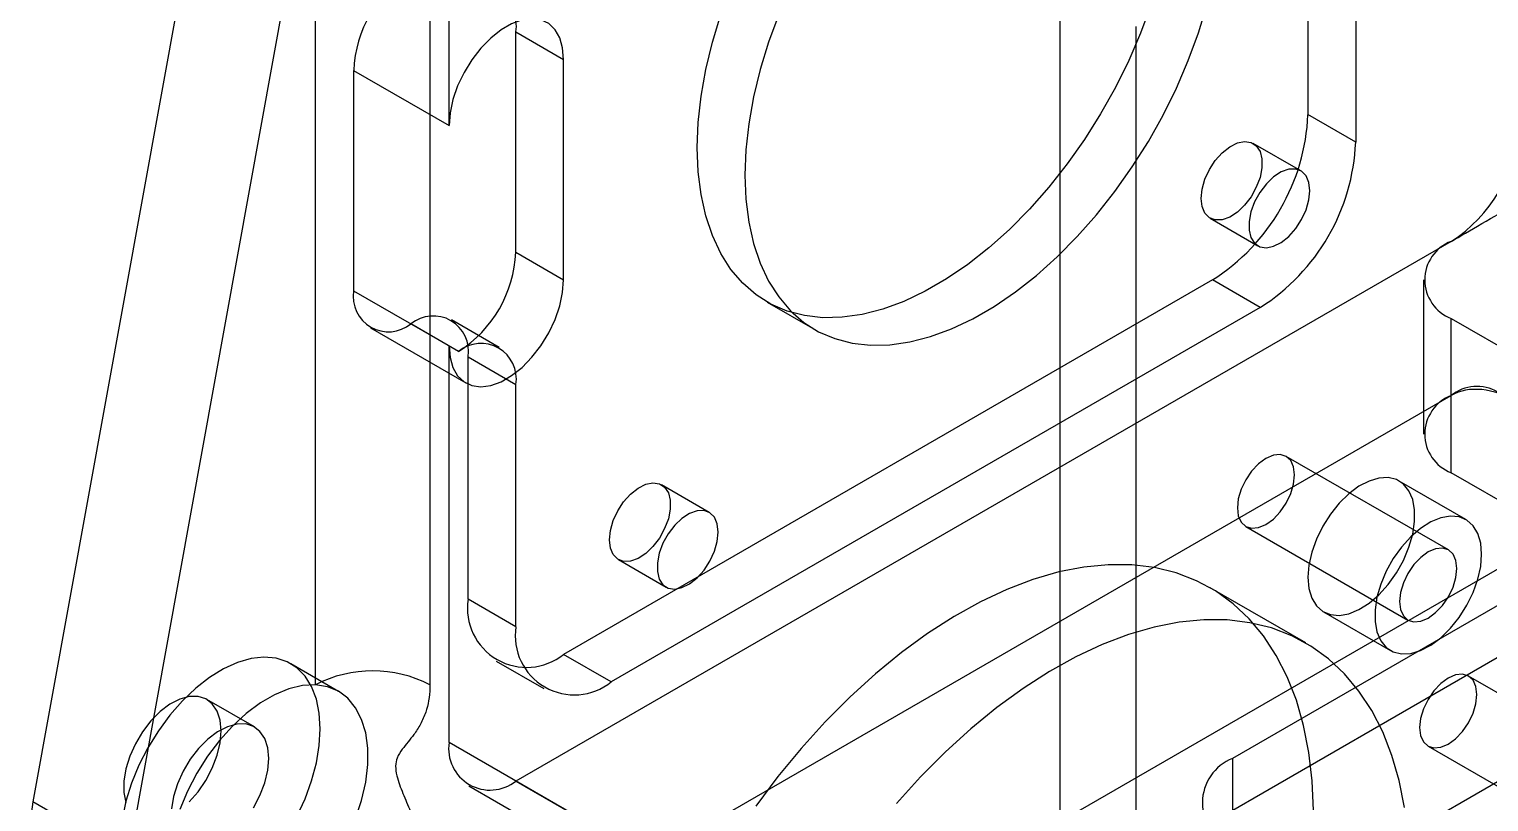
# Model space of a CAD drawing. Header units: millimetres. Extents: x -67 to 338, y -112 to 327.
# Drawn here: x -52.5 to 1.6, y 252 to 280.6 of the extents above; entities that cross this region are included whole.
import ezdxf

# ---------------------------------------------------------------- set-up
doc = ezdxf.new("R2010")
doc.units = ezdxf.units.MM

msp = doc.modelspace()

# ---------------------------------------------------------------- linework, layer by layer
at = {"color": 7, "linetype": 'Continuous', "lineweight": 25}
for p, q in [((-5.137, 305.189), (-5.137, 277.427)), ((-3.369, 304.168), (-3.369, 276.406)), ((-43.959, 298.404), (-52.374, 251.959)), ((-37.664, 295.395), (-37.664, 256.296)), ((-36.956, 277.022), (-36.956, 295.394)), ((-41.906, 288.177), (-48.838, 249.918)), ((-41.906, 256.296), (-41.906, 288.177)), ((-14.329, 281.924), (-14.329, 199.862)), ((-11.501, 239.463), (-11.501, 280.699)), ((-34.482, 272.326), (-34.482, 280.492)), ((-34.482, 280.492), (-32.714, 279.471)), ((-40.492, 279.063), (-40.492, 270.898)), ((-40.492, 279.063), (-36.956, 277.022)), ((-32.714, 271.306), (-32.714, 279.471)), ((-3.369, 276.406), (-5.137, 277.427)), ((-5.397, 275.343), (-7.165, 276.363)), ((-8.765, 273.592), (-6.997, 272.571)), ((0.167, 272.732), (-34.482, 252.73)), ((-34.482, 272.326), (-32.714, 271.306)), ((-8.672, 271.303), (-32.714, 257.424)), ((-6.904, 270.282), (-8.672, 271.303)), ((-0.858, 271.303), (-0.858, 265.587)), ((-40.492, 270.898), (-36.956, 268.857)), ((-25.175, 270.481), (-23.407, 269.461)), ((-6.904, 270.282), (-30.946, 256.403)), ((0.167, 269.874), (7.238, 265.792)), ((0.167, 264.158), (0.167, 269.874)), ((-39.871, 269.524), (-36.335, 267.483)), ((-36.603, 268.652), (-38.371, 269.673)), ((-35.103, 268.801), (-36.871, 269.821)), ((-36.956, 254.159), (-36.956, 268.857)), ((-36.249, 259.466), (-36.249, 268.448)), ((-36.249, 268.448), (-34.482, 267.427)), ((-34.482, 258.445), (-34.482, 267.427)), ((-34.482, 247.014), (0.167, 267.016)), ((0.068, 261.293), (-5.942, 264.763)), ((7.238, 260.076), (0.167, 264.158)), ((-27.318, 262.688), (-29.085, 263.709)), ((0.718, 262.419), (-1.757, 263.848)), ((-7.442, 262.165), (-1.432, 258.695)), ((-30.685, 260.938), (-28.918, 259.917)), ((2.869, 261.152), (-18.95, 248.556)), ((4.091, 260.506), (-7.93, 253.566)), ((-5.221, 257.849), (-8.757, 259.89)), ((-34.482, 258.445), (-36.249, 259.466)), ((-4.557, 258.998), (-2.082, 257.569)), ((-30.946, 256.403), (-32.714, 257.424)), ((-14.95, 247.6), (2.869, 257.886)), ((-41.049, 256.052), (-42.817, 257.073)), ((-35.214, 257.176), (-33.446, 256.156)), ((3.639, 254.987), (0.811, 256.62)), ((-44.167, 254.735), (-45.935, 255.755)), ((-27.764, 248.852), (-36.956, 254.159)), ((-0.689, 254.022), (2.139, 252.389)), ((-7.93, 253.566), (-7.93, 244.585)), ((-36.231, 252.556), (-28.789, 248.26)), ((-34.482, 252.73), (-27.764, 248.852)), ((1.97, 252.749), (-10.051, 245.809)), ((-48.838, 249.918), (-52.374, 251.959))]:
    msp.add_line(p, q, dxfattribs=at)
at = {"color": 7, "linetype": 'Continuous', "lineweight": 25, "flags": 128}
for points in [[(-10.962, 281.475), (-11.338, 280.452), (-11.774, 279.435), (-12.269, 278.434), (-12.817, 277.456), (-13.414, 276.508), (-14.056, 275.599), (-14.737, 274.737), (-15.451, 273.927), (-16.194, 273.176), (-16.958, 272.491), (-17.739, 271.877), (-18.529, 271.339), (-19.322, 270.881), (-20.112, 270.507), (-20.892, 270.22), (-21.657, 270.023), (-22.399, 269.916), (-23.114, 269.901), (-23.794, 269.978), (-24.436, 270.145), (-25.033, 270.403), (-25.581, 270.749), (-26.076, 271.179), (-26.513, 271.691), (-26.889, 272.281), (-27.2, 272.943), (-27.445, 273.673), (-27.622, 274.464), (-27.728, 275.31), (-27.764, 276.204)], [(-24.745, 281.141), (-25.121, 280.118), (-25.433, 279.095), (-25.678, 278.083), (-25.854, 277.088), (-25.961, 276.119), (-25.996, 275.184), (-25.961, 274.289), (-25.854, 273.443), (-25.678, 272.652), (-25.433, 271.923), (-25.121, 271.26), (-24.745, 270.671), (-24.308, 270.159), (-23.814, 269.728), (-23.266, 269.383), (-22.668, 269.125), (-22.027, 268.957), (-21.346, 268.88), (-20.631, 268.895), (-19.889, 269.002), (-19.124, 269.2), (-18.344, 269.487), (-17.554, 269.861), (-16.761, 270.319), (-15.971, 270.857), (-15.191, 271.471), (-14.426, 272.156), (-13.684, 272.906), (-12.969, 273.716), (-12.288, 274.579), (-11.646, 275.488), (-11.049, 276.435), (-10.501, 277.413), (-10.007, 278.415), (-9.57, 279.432), (-9.194, 280.455), (-8.882, 281.477)], [(-32.714, 279.471), (-32.75, 279.9), (-32.857, 280.273), (-33.032, 280.577), (-33.267, 280.802), (-33.557, 280.939), (-33.89, 280.985), (-34.255, 280.938), (-34.639, 280.799), (-35.031, 280.573), (-35.416, 280.268), (-35.781, 279.894), (-36.113, 279.463), (-36.403, 278.992), (-36.639, 278.495), (-36.813, 277.99), (-36.92, 277.493), (-36.956, 277.022)], [(-27.764, 276.204), (-27.728, 277.14), (-27.622, 278.109), (-27.445, 279.103), (-27.2, 280.116), (-26.889, 281.138)], [(-9.096, 274.324), (-9.061, 274.67), (-8.956, 275.035), (-8.79, 275.396), (-8.571, 275.731), (-8.315, 276.018), (-8.036, 276.24), (-7.753, 276.383), (-7.483, 276.438), (-7.244, 276.401), (-7.05, 276.274), (-6.913, 276.066), (-6.843, 275.789), (-6.843, 275.462), (-6.913, 275.104), (-7.05, 274.738), (-7.244, 274.387), (-7.483, 274.074), (-7.753, 273.817), (-8.036, 273.633), (-8.315, 273.533), (-8.571, 273.525), (-8.79, 273.607), (-8.956, 273.776), (-9.061, 274.02), (-9.096, 274.324)], [(-5.066, 274.61), (-5.101, 274.915), (-5.206, 275.159), (-5.373, 275.327), (-5.591, 275.41), (-5.848, 275.401), (-6.126, 275.302), (-6.409, 275.118), (-6.679, 274.861), (-6.918, 274.547), (-7.113, 274.197), (-7.249, 273.831), (-7.32, 273.473), (-7.32, 273.145), (-7.249, 272.869), (-7.113, 272.661), (-6.918, 272.534), (-6.679, 272.497), (-6.409, 272.551), (-6.126, 272.694), (-5.848, 272.916), (-5.591, 273.204), (-5.373, 273.539), (-5.206, 273.9), (-5.101, 274.265), (-5.066, 274.61)], [(-36.956, 268.857), (-36.92, 268.427), (-36.813, 268.054), (-36.639, 267.75), (-36.403, 267.526), (-36.113, 267.388), (-35.781, 267.342), (-35.416, 267.39), (-35.031, 267.529), (-34.639, 267.755), (-34.255, 268.06), (-33.89, 268.434), (-33.557, 268.864), (-33.267, 269.336), (-33.032, 269.833), (-32.857, 270.338), (-32.75, 270.835), (-32.714, 271.306)], [(-5.632, 264.076), (-5.668, 264.372), (-5.774, 264.607), (-5.942, 264.763), (-6.162, 264.831), (-6.418, 264.805), (-6.692, 264.689), (-6.967, 264.488), (-7.223, 264.218), (-7.442, 263.897), (-7.611, 263.546), (-7.717, 263.189), (-7.753, 262.852), (-7.717, 262.555), (-7.611, 262.321), (-7.442, 262.165), (-7.223, 262.097), (-6.967, 262.122), (-6.692, 262.239), (-6.418, 262.439), (-6.162, 262.709), (-5.942, 263.031), (-5.774, 263.382), (-5.668, 263.738), (-5.632, 264.076)], [(-5.137, 260.28), (-5.101, 259.868), (-4.995, 259.512), (-4.822, 259.225), (-4.59, 259.018), (-4.305, 258.897), (-3.979, 258.868), (-3.623, 258.932), (-3.251, 259.085), (-2.875, 259.322), (-2.509, 259.636), (-2.167, 260.014), (-1.86, 260.443), (-1.6, 260.908), (-1.397, 261.391), (-1.257, 261.875), (-1.186, 262.343), (-1.186, 262.778), (-1.257, 263.164), (-1.397, 263.486), (-1.6, 263.735), (-1.86, 263.899), (-2.167, 263.974), (-2.509, 263.957), (-2.875, 263.849), (-3.251, 263.652), (-3.623, 263.375), (-3.979, 263.028), (-4.305, 262.622), (-4.59, 262.173), (-4.822, 261.697), (-4.995, 261.211), (-5.101, 260.733), (-5.137, 260.28)], [(-31.017, 261.67), (-30.981, 262.016), (-30.877, 262.38), (-30.71, 262.741), (-30.492, 263.076), (-30.235, 263.364), (-29.956, 263.586), (-29.673, 263.729), (-29.404, 263.783), (-29.164, 263.746), (-28.97, 263.62), (-28.833, 263.411), (-28.763, 263.135), (-28.763, 262.807), (-28.833, 262.45), (-28.97, 262.084), (-29.164, 261.733), (-29.404, 261.419), (-29.673, 261.162), (-29.956, 260.978), (-30.235, 260.879), (-30.492, 260.87), (-30.71, 260.953), (-30.877, 261.121), (-30.981, 261.366), (-31.017, 261.67)], [(-26.986, 261.956), (-27.022, 262.26), (-27.126, 262.504), (-27.293, 262.673), (-27.511, 262.756), (-27.768, 262.747), (-28.047, 262.648), (-28.33, 262.464), (-28.599, 262.207), (-28.839, 261.893), (-29.033, 261.542), (-29.17, 261.176), (-29.24, 260.818), (-29.24, 260.491), (-29.17, 260.215), (-29.033, 260.006), (-28.839, 259.88), (-28.599, 259.843), (-28.33, 259.897), (-28.047, 260.04), (-27.768, 260.262), (-27.511, 260.55), (-27.293, 260.884), (-27.126, 261.246), (-27.022, 261.61), (-26.986, 261.956)], [(1.298, 261.137), (1.262, 261.549), (1.156, 261.905), (0.984, 262.192), (0.751, 262.399), (0.467, 262.52), (0.141, 262.549), (-0.215, 262.485), (-0.588, 262.332), (-0.964, 262.095), (-1.329, 261.781), (-1.672, 261.403), (-1.978, 260.974), (-2.238, 260.509), (-2.442, 260.026), (-2.582, 259.542), (-2.653, 259.074), (-2.653, 258.639), (-2.582, 258.253), (-2.442, 257.931), (-2.238, 257.682), (-1.978, 257.518), (-1.672, 257.443), (-1.329, 257.46), (-0.964, 257.568), (-0.588, 257.765), (-0.215, 258.042), (0.141, 258.389), (0.467, 258.795), (0.751, 259.244), (0.984, 259.72), (1.156, 260.206), (1.262, 260.684), (1.298, 261.137)], [(0.379, 260.606), (0.343, 260.903), (0.237, 261.137), (0.068, 261.293), (-0.152, 261.361), (-0.407, 261.336), (-0.682, 261.219), (-0.956, 261.019), (-1.212, 260.749), (-1.432, 260.427), (-1.6, 260.076), (-1.706, 259.72), (-1.742, 259.382), (-1.706, 259.086), (-1.6, 258.851), (-1.432, 258.695), (-1.212, 258.627), (-0.956, 258.653), (-0.682, 258.769), (-0.407, 258.97), (-0.152, 259.24), (0.068, 259.561), (0.237, 259.912), (0.343, 260.269), (0.379, 260.606)], [(-4.926, 251.636), (-4.977, 252.738), (-5.101, 253.79), (-5.297, 254.786), (-5.566, 255.721), (-5.904, 256.589), (-6.31, 257.385), (-6.782, 258.106), (-7.316, 258.746), (-7.911, 259.303), (-8.563, 259.773), (-9.268, 260.154), (-10.022, 260.443), (-10.821, 260.639), (-11.66, 260.741), (-12.535, 260.748), (-13.441, 260.66), (-14.372, 260.477), (-15.324, 260.201), (-16.291, 259.834), (-17.267, 259.376), (-18.248, 258.832), (-19.227, 258.203), (-20.2, 257.494), (-21.16, 256.708), (-22.102, 255.849), (-23.022, 254.924), (-23.913, 253.936), (-24.771, 252.892), (-25.591, 251.797)], [(-1.565, 251.749), (-1.762, 252.745), (-2.03, 253.68), (-2.368, 254.548), (-2.774, 255.344), (-3.246, 256.065), (-3.781, 256.705), (-4.376, 257.262), (-5.028, 257.732), (-5.733, 258.113), (-6.487, 258.402), (-7.285, 258.598), (-8.125, 258.7), (-9, 258.707), (-9.905, 258.619), (-10.837, 258.436), (-11.789, 258.16), (-12.755, 257.793), (-13.732, 257.335), (-14.713, 256.791), (-15.692, 256.162), (-16.664, 255.453), (-17.624, 254.667), (-18.567, 253.808), (-19.486, 252.883), (-20.377, 251.895)], [(-41.729, 254.669), (-41.766, 255.245), (-41.873, 255.768), (-42.05, 256.228), (-42.293, 256.615), (-42.598, 256.923), (-42.958, 257.146), (-43.366, 257.279), (-43.814, 257.319), (-44.295, 257.265), (-44.797, 257.12), (-45.312, 256.885), (-45.83, 256.566), (-46.34, 256.167), (-46.832, 255.698), (-47.298, 255.167), (-47.727, 254.585), (-48.112, 253.962), (-48.445, 253.312), (-48.719, 252.647), (-48.93, 251.979), (-49.073, 251.321)], [(1.121, 255.933), (1.085, 256.229), (0.979, 256.463), (0.811, 256.62), (0.591, 256.688), (0.335, 256.662), (0.061, 256.546), (-0.214, 256.345), (-0.47, 256.075), (-0.689, 255.754), (-0.858, 255.403), (-0.964, 255.046), (-1, 254.708), (-0.964, 254.412), (-0.858, 254.178), (-0.689, 254.022), (-0.47, 253.954), (-0.214, 253.979), (0.061, 254.096), (0.335, 254.296), (0.591, 254.566), (0.811, 254.888), (0.979, 255.239), (1.085, 255.595), (1.121, 255.933)], [(-45.406, 254.588), (-45.443, 254.985), (-45.552, 255.324), (-45.73, 255.591), (-45.967, 255.773), (-46.256, 255.864), (-46.583, 255.861), (-46.936, 255.763), (-47.301, 255.573), (-47.661, 255.302), (-48.004, 254.958), (-48.313, 254.556), (-48.578, 254.113), (-48.786, 253.647), (-48.93, 253.177), (-49.003, 252.722), (-49.003, 252.3), (-48.93, 251.93)], [(-41.906, 256.296), (-42.388, 256.269), (-42.896, 256.147), (-43.419, 255.929), (-43.948, 255.623), (-44.471, 255.232), (-44.978, 254.766), (-45.459, 254.234), (-45.903, 253.646), (-46.302, 253.016), (-46.648, 252.354), (-46.934, 251.675)], [(-41.906, 248.757), (-41.458, 249.345), (-41.056, 249.978), (-40.707, 250.642), (-40.419, 251.324), (-40.197, 252.01), (-40.047, 252.685), (-39.971, 253.336), (-39.971, 253.95), (-40.047, 254.514), (-40.197, 255.016), (-40.419, 255.446), (-40.707, 255.795), (-41.056, 256.056), (-41.458, 256.224), (-41.906, 256.296)], [(-43.639, 253.567), (-43.675, 253.965), (-43.785, 254.304), (-43.962, 254.57), (-44.199, 254.753), (-44.488, 254.844), (-44.815, 254.84), (-45.169, 254.742), (-45.533, 254.553), (-45.894, 254.281), (-46.236, 253.937), (-46.545, 253.536), (-46.81, 253.093), (-47.018, 252.627), (-47.162, 252.156), (-47.236, 251.701)], [(-46.583, 251.956), (-46.256, 252.33), (-45.967, 252.755), (-45.73, 253.212), (-45.552, 253.682), (-45.443, 254.147), (-45.406, 254.588)], [(-42.598, 251.412), (-42.293, 252.072), (-42.05, 252.74), (-41.873, 253.405), (-41.766, 254.052), (-41.729, 254.669)], [(-44.199, 251.734), (-43.962, 252.191), (-43.785, 252.662), (-43.675, 253.127), (-43.639, 253.567)]]:
    msp.add_lwpolyline(points, dxfattribs=at)
at = {"color": 7, "linetype": 'Continuous', "lineweight": 25}
for centre, radius, start, end in [((-35.886, 278.853), 4.61, 122.6055, 177.3945), ((-35.775, 280.701), 1.31, 350.786, 129.2033), ((-12.783, 277.759), 7.654, 302.4871, 357.5129), ((-2.709, 277.25), 5.356, 302.4764, 357.5236), ((-11.015, 276.738), 7.654, 302.4871, 357.5129), ((0.724, 271.303), 1.534, 111.3126, 248.6874), ((-39.087, 272.536), 4.61, 302.6055, 357.3945), ((-39.199, 270.688), 1.31, 170.786, 309.2033), ((-37.543, 268.657), 1.31, 350.786, 129.2033), ((-35.775, 267.637), 1.31, 350.786, 129.2033), ((1.125, 265.818), 1.534, 351.3147, 128.6746), ((0.724, 265.587), 1.534, 111.3126, 248.6874), ((-34.084, 259.133), 2.191, 171.271, 308.7182), ((-32.316, 258.113), 2.191, 171.271, 308.7182), ((-39.785, 252.202), 4.611, 62.6097, 117.3903), ((-35.44, 253.927), 1.534, 171.3147, 308.6746), ((-7.293, 251.934), 1.753, 111.3126, 248.6874), ((-44.218, 250.446), 8.295, 169.4888, 179.7269)]:
    msp.add_arc(centre, radius, start, end, dxfattribs=at)
for centre, major_axis, ratio, start_param, end_param in [((2.642, 274.161), (3.5, 2.021), 0.00007, 3.92695, 5.497747), ((2.642, 262.729), (-2.475, 4.287), 0.577335, 4.712348, 6.283145)]:
    msp.add_ellipse(centre, major_axis=major_axis, ratio=ratio, start_param=start_param, end_param=end_param, dxfattribs=at)
msp.add_open_spline([(-37.664, 256.296), (-37.664, 256.257), (-37.668, 255.885), (-37.766, 255.371), (-38.007, 254.829), (-38.302, 254.374), (-38.631, 254.006), (-38.88, 253.636), (-38.957, 253.295), (-38.89, 252.835), (-38.669, 252.266), (-38.353, 251.528), (-38.024, 250.688), (-37.732, 249.707), (-37.687, 249.085), (-37.664, 248.757)], degree=3, knots=[0, 0, 0, 0, 0.014357, 0.136688, 0.20941, 0.28314, 0.396581, 0.456407, 0.497428, 0.538669, 0.609554, 0.68192, 0.782532, 0.884946, 1, 1, 1, 1], dxfattribs=at)

doc.saveas('drawing.dxf')
